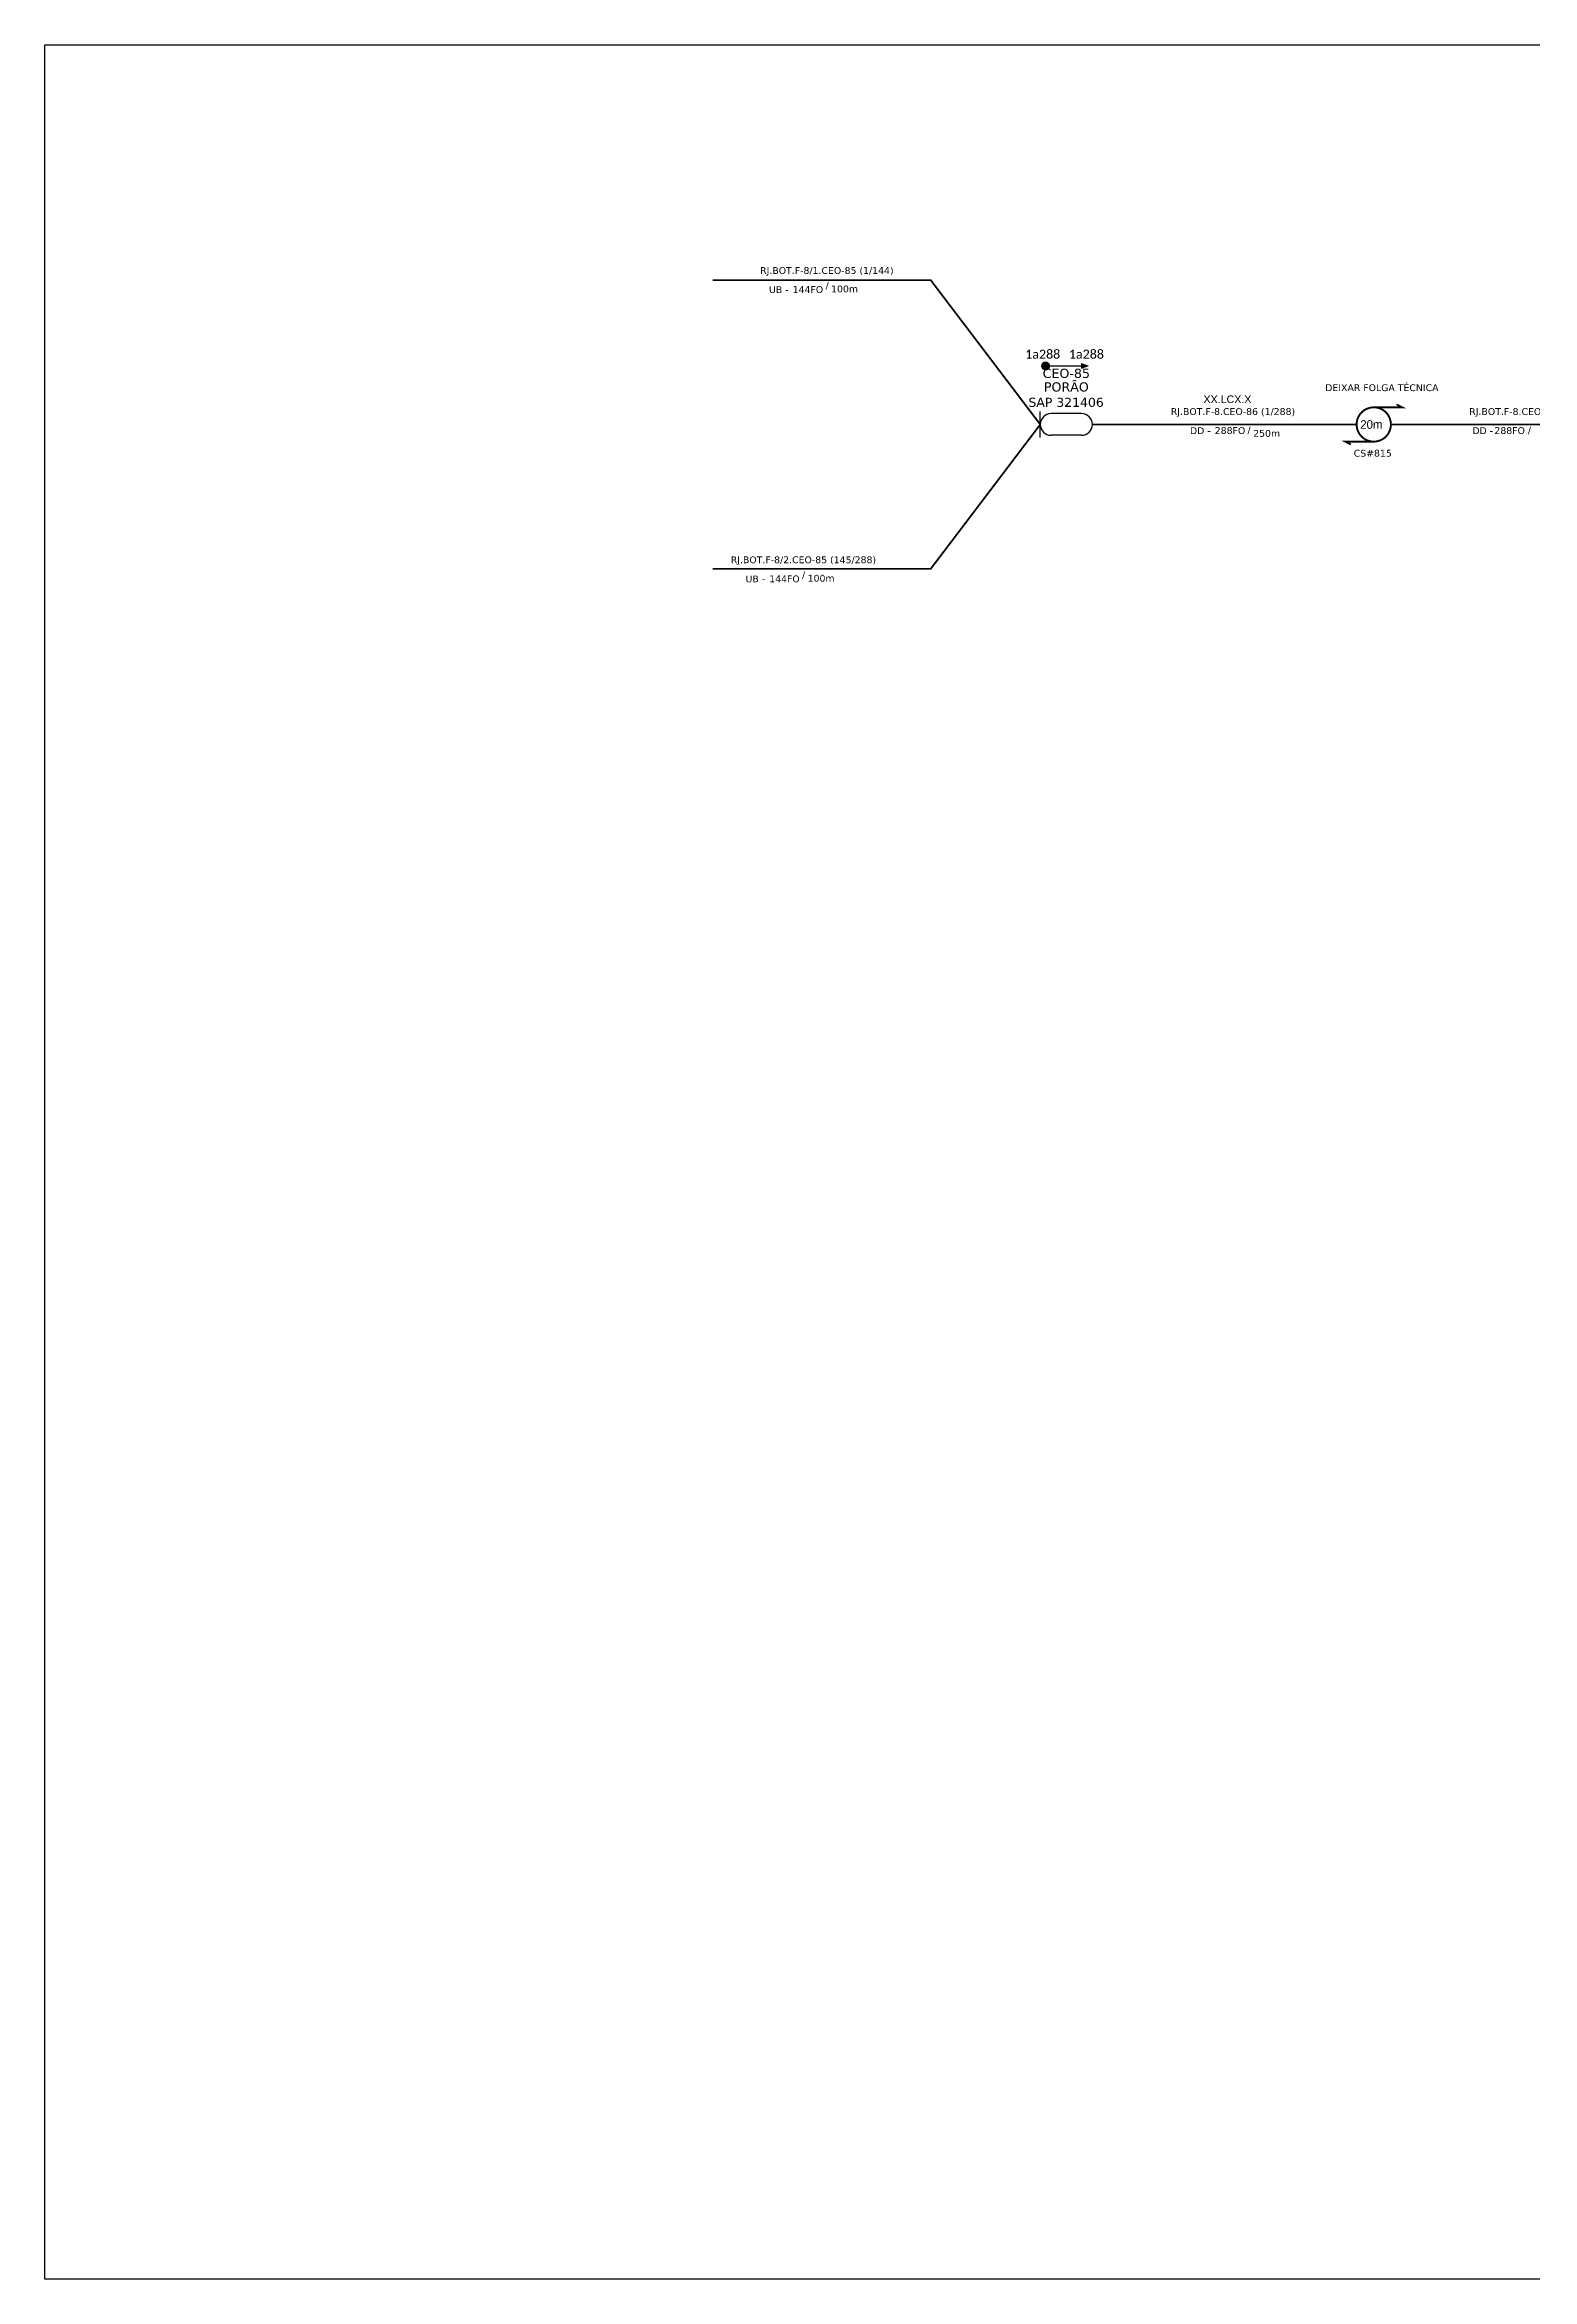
# Model space of a CAD drawing. Extents: x 56439 to 57440, y 58743 to 60492.
# Drawn here: x 56595.9 to 56923.9, y 59999 to 60491.9 of the extents above; entities that cross this region are included whole.
import ezdxf
from ezdxf.enums import TextEntityAlignment as Align

# ---------------------------------------------------------------- set-up
doc = ezdxf.new("R2010")
doc.units = 0
doc.linetypes.add('ARILSUPP', pattern=[2.98, 1.42, -0.71, 0.14, -0.71])
doc.layers.get('0').update_dxf_attribs({"linetype": 'CONTINUOUS'})
for name, color, linetype in [('20_4-CEOS', 1, 'CONTINUOUS'), ('20_5-CABO_AÉREO', 1, 'CONTINUOUS'), ('40_1-ETIQUETAS', 1, 'CONTINUOUS'), ('LC', 7, 'CONTINUOUS'), ('SETA', 7, 'CONTINUOUS')]:
    doc.layers.add(name, color=color, linetype=linetype)
doc.styles.add('ARIAL', font='arial.ttf')
doc.styles.add('SIREDIT', font='verdana.ttf')

# ---------------------------------------------------------------- blocks, each defined once
blk = doc.blocks.new('ETIQUETA_RS5F')
at = {"layer": '40_1-ETIQUETAS', "color": 0, "style": 'SIREDIT'}
blk.add_text('/', height=1.5, dxfattribs=at).set_placement((1.58, -1.95), align=Align.RIGHT)
for tag, p in [('ETIQUETA_R_SECUNDARIA', (1.21, 2.1)), ('ETIQUETA_R_PRIMARIA', (1.21, 4.1)), ('F_ATIVAS/F_MORTAS', (1.14, -4.24))]:
    blk.add_attdef(tag, text='', height=1.5, dxfattribs=at).set_placement(p, align=Align.MIDDLE_CENTER)
for tag, p in [('TIPO_CABO', (-6.58, -2.12)), ('CAP_CABO', (0.4, -2.09))]:
    blk.add_attdef(tag, text='', height=1.5, dxfattribs=at).set_placement(p, align=Align.MIDDLE_RIGHT)
blk.add_attdef('METROS', text='', height=1.5, dxfattribs=at).set_placement((2.14, -1.95), align=Align.MIDDLE_LEFT)
for tag, p in [('FUSÃO_1', (0.85, -8.39)), ('FUSÃO_2', (0.85, -10.6)), ('FUSÃO_3', (0.85, -12.93)), ('FUSÃO_4', (0.85, -15.14)), ('FUSÃO_5', (0.85, -17.16))]:
    blk.add_attdef(tag, text='', height=1.5, dxfattribs=at).set_placement(p, align=Align.CENTER)

msp = doc.modelspace()

# ---------------------------------------------------------------- linework, layer by layer
at = {"color": 6, "linetype": 'BYBLOCK'}
msp.add_lwpolyline([(56595.93, 60491.86), (57439.51, 60491.86), (57439.51, 59998.98), (56595.93, 59998.98)], close=True, dxfattribs=at)
at = {"color": 0, "const_width": 0.99}
msp.add_lwpolyline([(56816.14, 60420.99, 1), (56817.13, 60420.99, 1)], format="xyb", close=True, dxfattribs=at)
at = {"color": 5, "const_width": 0.42}
msp.add_lwpolyline([(56888.99, 60411.87, 1.000012), (56888.99, 60404.31, 0.999978)], format="xyb", close=True, dxfattribs=at)
at = {"color": 5, "const_width": 0.394}
for points in [[(56888.99, 60411.87), (56895.29, 60411.87), (56894.03, 60412.5)], [(56888.99, 60404.31), (56882.69, 60404.31), (56883.95, 60403.68)]]:
    msp.add_lwpolyline(points, dxfattribs=at)
at = {"layer": '20_4-CEOS', "color": 5}
for p, q in [((56824.56, 60410.48), (56817.84, 60410.48)), ((56824.56, 60405.7), (56817.84, 60405.7))]:
    msp.add_line(p, q, dxfattribs=at)
msp.add_lwpolyline([(56815.45, 60405.2), (56815.45, 60410.97)], dxfattribs=at)
for centre, start, end in [((56817.84, 60408.09), 90, 270), ((56824.56, 60408.09), 270, 90)]:
    msp.add_arc(centre, 2.39, start, end, dxfattribs=at)
at = {"layer": '20_5-CABO_AÉREO', "color": 7, "ltscale": 50, "const_width": 0.4}
for points in [[(56743.24, 60439.91), (56791.31, 60439.91), (56815.45, 60408.09)], [(56743.24, 60376.26), (56791.31, 60376.26), (56815.45, 60408.09)]]:
    msp.add_lwpolyline(points, dxfattribs=at)
at = {"layer": '20_5-CABO_AÉREO', "color": 5, "ltscale": 50, "const_width": 0.4}
msp.add_lwpolyline([(56826.95, 60408.09), (56885.21, 60408.09)], dxfattribs=at)
at = {"layer": '40_1-ETIQUETAS', "color": 5, "const_width": 0.4}
msp.add_lwpolyline([(56892.77, 60408.09), (56951.03, 60408.09)], dxfattribs=at)
at = {"layer": 'SETA', "color": 0}
msp.add_lwpolyline([(56816.63, 60420.99), (56825.14, 60420.99)], dxfattribs=at)
msp.add_solid([(56824.46, 60421.66), (56826.27, 60421), (56824.46, 60420.34)], dxfattribs=at)

# ---------------------------------------------------------------- block references
at = {"layer": '40_1-ETIQUETAS', "color": 0}
ref = msp.add_blockref('ETIQUETA_RS5F', (56767.22, 60439.95), dxfattribs=at)
ref.add_attrib('ETIQUETA_R_SECUNDARIA', 'RJ.BOT.F-8/1.CEO-85 (1/144)', dxfattribs={"color": 0, "height": 1.5, "style": 'SIREDIT'}).set_placement((56768.4, 60442.05), align=Align.MIDDLE_CENTER)
ref.add_attrib('TIPO_CABO', 'UB - ', dxfattribs={"color": 0, "height": 1.5, "style": 'SIREDIT'}).set_placement((56760.6, 60437.83), align=Align.MIDDLE_RIGHT)
ref.add_attrib('CAP_CABO', '144FO', dxfattribs={"color": 0, "height": 1.5, "style": 'SIREDIT'}).set_placement((56767.59, 60437.85), align=Align.MIDDLE_RIGHT)
ref.add_attrib('METROS', '100m', dxfattribs={"color": 0, "height": 1.5, "style": 'SIREDIT'}).set_placement((56769.33, 60437.99), align=Align.MIDDLE_LEFT)
ref = msp.add_blockref('ETIQUETA_RS5F', (56762.04, 60376.13), dxfattribs=at)
ref.add_attrib('ETIQUETA_R_SECUNDARIA', 'RJ.BOT.F-8/2.CEO-85 (145/288)', dxfattribs={"color": 0, "height": 1.5, "style": 'SIREDIT'}).set_placement((56763.23, 60378.24), align=Align.MIDDLE_CENTER)
ref.add_attrib('TIPO_CABO', 'UB - ', dxfattribs={"color": 0, "height": 1.5, "style": 'SIREDIT'}).set_placement((56755.43, 60374.02), align=Align.MIDDLE_RIGHT)
ref.add_attrib('CAP_CABO', '144FO', dxfattribs={"color": 0, "height": 1.5, "style": 'SIREDIT'}).set_placement((56762.41, 60374.04), align=Align.MIDDLE_RIGHT)
ref.add_attrib('METROS', '100m', dxfattribs={"color": 0, "height": 1.5, "style": 'SIREDIT'}).set_placement((56764.16, 60374.18), align=Align.MIDDLE_LEFT)

# ---------------------------------------------------------------- texts
at = {"color": 5}
msp.add_text('20m', height=1.89, dxfattribs=at).set_placement((56886.01, 60407.14))
at = {"color": 5, "insert": (56816, 60423.59), "char_height": 1.98, "width": 25.1052, "attachment_point": 5}
msp.add_mtext('{\\fCalibri|b0|i0|c0|p34;\\C7;1a288}', dxfattribs=at)
at = {"color": 0, "insert": (56825.63, 60423.59), "char_height": 1.98, "width": 25.1052, "attachment_point": 5}
msp.add_mtext('{\\fCalibri|b0|i0|c0|p34;\\C7;1a288}', dxfattribs=at)
at = {"layer": '20_4-CEOS', "color": 7, "style": 'SIREDIT'}
for s, height, p in [('CEO-85', 2.028, (56821.2, 60418.36)), ('PORÃO', 2.028, (56821.2, 60415.36)), ('SAP 321406', 2, (56821.15, 60411.98))]:
    msp.add_text(s, height=height, dxfattribs=at).set_placement(p, align=Align.CENTER)
at = {"layer": '40_1-ETIQUETAS', "color": 0, "style": 'SIREDIT'}
for s, p in [('DEIXAR FOLGA TÉCNICA', (56890.78, 60415.45)), ('RJ.BOT.F-8.CEO-86 (1/288)', (56857.94, 60410.19)), ('RJ.BOT.F-8.CEO-86 (1/288)', (56923.76, 60410.19)), ('CS#815', (56888.77, 60401))]:
    msp.add_text(s, height=1.5, dxfattribs=at).set_placement(p, align=Align.CENTER)
for s, p in [('DD - ', (56853.68, 60405.97)), ('288FO', (56860.66, 60406)), ('/', (56861.84, 60406.13)), ('DD - ', (56915.95, 60405.97)), ('288FO', (56922.32, 60406)), ('/', (56923.68, 60406.13))]:
    msp.add_text(s, height=1.5, dxfattribs=at).set_placement(p, align=Align.RIGHT)
msp.add_text('250m', height=1.5, dxfattribs=at).set_placement((56862.41, 60405.38))
at = {"layer": 'LC', "color": 3, "linetype": 'ARILSUPP', "style": 'ARIAL'}
msp.add_text('XX.LCX.X', height=1.68, dxfattribs=at).set_placement((56856.73, 60412.82), align=Align.CENTER)

doc.saveas('drawing.dxf')
